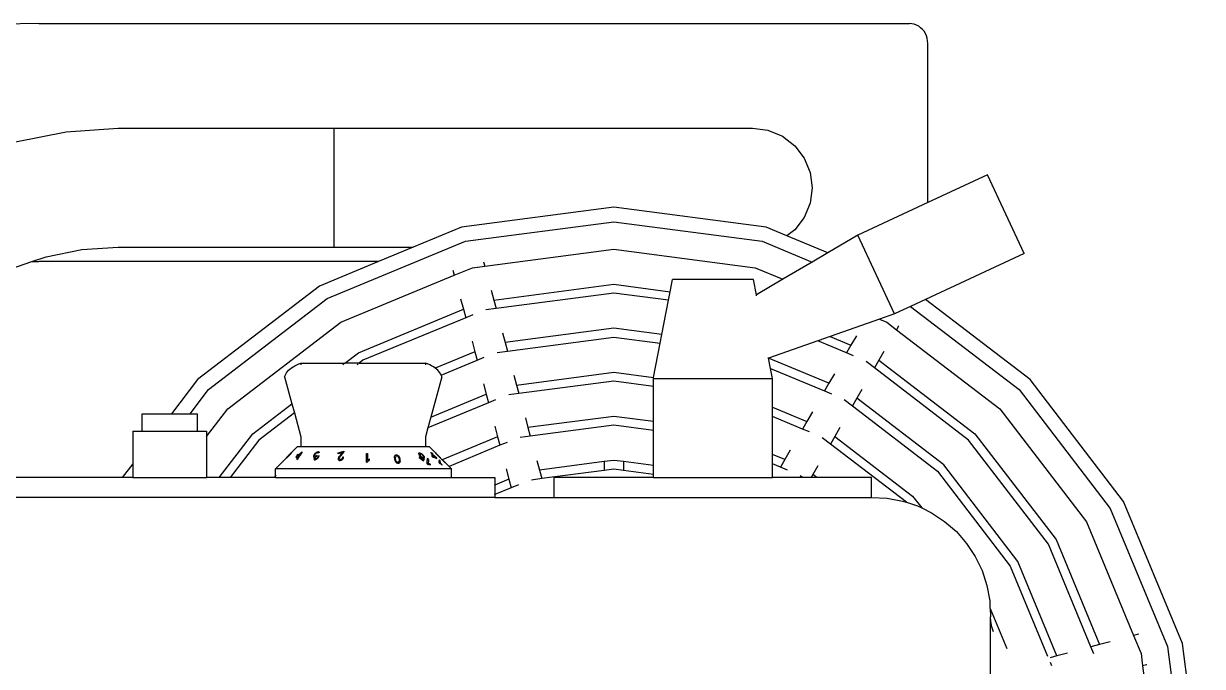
# Model space of a CAD drawing. Header units: millimetres. Extents: x 1816 to 16924, y 4087 to 23051.
# Drawn here: x 11196.4 to 11671, y 7902.5 to 8161.3 of the extents above; entities that cross this region are included whole.
import ezdxf

# ---------------------------------------------------------------- set-up
doc = ezdxf.new("R2010")
doc.units = ezdxf.units.MM
doc.header["$LTSCALE"] = 50
doc.layers.add('Maquinas', color=200, linetype='Continuous')

msp = doc.modelspace()

# ---------------------------------------------------------------- linework, layer by layer
at = {"layer": 'Maquinas'}
for p, q in [((11202.51, 8161.33), (11187.71, 8161.05)), ((11202.51, 8161.33), (11445.76, 8161.33)), ((11267.64, 8161.33), (11267.64, 8161.26)), ((11445.76, 8161.26), (11445.76, 8161.33)), ((11445.76, 8161.33), (11553.1, 8161.33)), ((11554.05, 8161.26), (11553.1, 8161.33)), ((11554.99, 8161.06), (11554.05, 8161.26)), ((11555.9, 8160.72), (11554.99, 8161.06)), ((11556.76, 8160.26), (11555.9, 8160.72)), ((11557.55, 8159.68), (11556.76, 8160.26)), ((11558.27, 8158.99), (11557.55, 8159.68)), ((11558.91, 8158.21), (11558.27, 8158.99)), ((11559.44, 8157.34), (11558.91, 8158.21)), ((11559.86, 8156.4), (11559.44, 8157.34)), ((11560.17, 8155.41), (11559.86, 8156.4)), ((11560.36, 8154.39), (11560.17, 8155.41)), ((11560.42, 8153.35), (11560.36, 8154.39)), ((11560.42, 8089.31), (11560.42, 8153.35)), ((11193.12, 8113.72), (11213.6, 8117.8)), ((11213.6, 8117.8), (11234.44, 8119.16)), ((11234.44, 8119.16), (11321.29, 8119.16)), ((11321.29, 8119.16), (11489.89, 8119.16)), ((11321.29, 8119.16), (11321.29, 8071.27)), ((11489.89, 8119.16), (11496.09, 8118.35)), ((11496.09, 8118.35), (11501.87, 8115.96)), ((11501.87, 8115.96), (11506.83, 8112.15)), ((11506.83, 8112.15), (11510.63, 8107.19)), ((11510.63, 8107.19), (11513.02, 8101.41)), ((11513.02, 8101.41), (11513.84, 8095.22)), ((11584.42, 8100.5), (11560.42, 8089.31)), ((11599.2, 8068.81), (11584.42, 8100.5)), ((11513.84, 8095.22), (11513.02, 8089.02)), ((11434.01, 8087.42), (11372.68, 8079.34)), ((11495.34, 8079.34), (11434.01, 8087.42)), ((11513.02, 8089.02), (11510.63, 8083.24)), ((11560.42, 8089.31), (11532.22, 8076.16)), ((11510.63, 8083.24), (11506.83, 8078.28)), ((11372.68, 8079.34), (11353.19, 8071.27)), ((11374.29, 8073.67), (11434.01, 8081.53)), ((11434.01, 8081.53), (11493.73, 8073.67)), ((11503.7, 8075.88), (11495.34, 8079.34)), ((11506.83, 8078.28), (11503.7, 8075.88)), ((11318.64, 8050.62), (11374.29, 8073.67)), ((11493.73, 8073.67), (11513.87, 8065.33)), ((11520.18, 8069.05), (11503.7, 8075.88)), ((11532.22, 8076.16), (11520.18, 8069.05)), ((11547, 8044.47), (11532.22, 8076.16)), ((11205.51, 8067.46), (11219.85, 8070.31)), ((11219.85, 8070.31), (11234.44, 8071.27)), ((11234.44, 8071.27), (11321.29, 8071.27)), ((11321.29, 8071.27), (11353.19, 8071.27)), ((11353.19, 8071.27), (11339.35, 8065.53)), ((11382.05, 8063.71), (11434.01, 8070.55)), ((11434.01, 8070.55), (11490.89, 8063.06)), ((11520.18, 8069.05), (11513.87, 8065.33)), ((11599.2, 8068.81), (11559.49, 8050.3)), ((11191.67, 8062.76), (11199.69, 8065.48)), ((11199.69, 8065.48), (11205.51, 8067.46)), ((11199.69, 8065.48), (11202.51, 8065.53)), ((11339.35, 8065.53), (11202.51, 8065.53)), ((11267.64, 8065.6), (11267.64, 8065.53)), ((11339.35, 8065.53), (11315.53, 8055.67)), ((11377.14, 8063.06), (11382.05, 8063.71)), ((11381.59, 8065.39), (11382.05, 8063.71)), ((11513.87, 8065.33), (11502.13, 8058.4)), ((11324.14, 8041.11), (11369.81, 8060.02)), ((11369.26, 8062.07), (11369.81, 8060.02)), ((11369.81, 8060.02), (11377.14, 8063.06)), ((11490.89, 8063.06), (11502.13, 8058.4)), ((11502.13, 8058.4), (11491.42, 8052.08)), ((11315.53, 8055.67), (11266.45, 8018.01)), ((11384.66, 8053.95), (11385.71, 8050.01)), ((11385.71, 8050.01), (11434.01, 8056.37)), ((11434.01, 8056.37), (11456.69, 8053.38)), ((11456.69, 8053.38), (11457.64, 8058.35)), ((11490.21, 8058.35), (11457.64, 8058.35)), ((11491.42, 8052.08), (11490.21, 8058.35)), ((11270.85, 8013.95), (11318.64, 8050.62)), ((11372.34, 8050.57), (11373.48, 8046.33)), ((11385.71, 8050.01), (11386.63, 8046.59)), ((11434.01, 8052.83), (11386.63, 8046.59)), ((11456.02, 8049.93), (11434.01, 8052.83)), ((11453.37, 8036.1), (11456.02, 8049.93)), ((11456.02, 8049.93), (11456.69, 8053.38)), ((11491.48, 8051.73), (11491.42, 8052.08)), ((11559.49, 8050.3), (11553.47, 8047.49)), ((11601.57, 8018.01), (11559.49, 8050.3)), ((11331.22, 8028.83), (11373.48, 8046.33)), ((11373.48, 8046.33), (11374.4, 8042.91)), ((11386.63, 8046.59), (11382.52, 8046.05)), ((11547, 8044.47), (11540.93, 8042.33)), ((11549.09, 8045.45), (11547, 8044.47)), ((11553.47, 8047.49), (11549.09, 8045.45)), ((11553.47, 8047.49), (11597.17, 8013.95)), ((11278.62, 8006.18), (11324.14, 8041.11)), ((11374.4, 8042.91), (11333, 8025.76)), ((11377.26, 8044.09), (11374.4, 8042.91)), ((11540.93, 8042.33), (11521.11, 8035.33)), ((11540.93, 8042.33), (11543.89, 8041.11)), ((11543.89, 8041.11), (11547.82, 8038.09)), ((11548.64, 8039.48), (11547.82, 8038.09)), ((11548.64, 8039.48), (11548.69, 8039.61)), ((11389.25, 8036.83), (11390.3, 8032.89)), ((11434.01, 8038.65), (11390.3, 8032.89)), ((11391.22, 8029.47), (11434.01, 8035.1)), ((11453.37, 8036.1), (11434.01, 8038.65)), ((11434.01, 8035.1), (11452.71, 8032.64)), ((11452.71, 8032.64), (11453.37, 8036.1)), ((11521.11, 8035.33), (11516.15, 8033.58)), ((11521.11, 8035.33), (11529.47, 8031.86)), ((11531.67, 8035.66), (11529.47, 8031.86)), ((11547.82, 8038.09), (11589.4, 8006.18)), ((11376.93, 8033.45), (11378.06, 8029.21)), ((11390.3, 8032.89), (11391.22, 8029.47)), ((11450.05, 8018.81), (11452.71, 8032.64)), ((11516.15, 8033.58), (11496.32, 8026.58)), ((11527.7, 8028.79), (11516.15, 8033.58)), ((11529.47, 8031.86), (11527.7, 8028.79)), ((11325.78, 8024.65), (11331.22, 8028.83)), ((11333, 8025.76), (11331.56, 8024.65)), ((11378.06, 8029.21), (11362.15, 8022.62)), ((11364.56, 8019.81), (11378.98, 8025.79)), ((11378.06, 8029.21), (11378.98, 8025.79)), ((11378.98, 8025.79), (11381.84, 8026.97)), ((11387.1, 8028.93), (11391.22, 8029.47)), ((11496.32, 8026.58), (11496.25, 8026.91)), ((11520.61, 8016.52), (11496.32, 8026.58)), ((11497.1, 8022.45), (11496.32, 8026.58)), ((11530.56, 8027.61), (11527.7, 8028.79)), ((11538.96, 8022.74), (11535.66, 8025.27)), ((11540.73, 8025.81), (11538.96, 8022.74)), ((11542.77, 8029.35), (11540.73, 8025.81)), ((11540.73, 8025.81), (11579.38, 7996.16)), ((11301.92, 8020.24), (11302.24, 8020.76)), ((11302.24, 8020.76), (11302.64, 8021.27)), ((11302.64, 8021.27), (11303.11, 8021.77)), ((11303.11, 8021.77), (11303.64, 8022.25)), ((11303.64, 8022.25), (11304.24, 8022.71)), ((11304.24, 8022.71), (11304.89, 8023.15)), ((11304.89, 8023.15), (11305.61, 8023.56)), ((11305.61, 8023.56), (11306.38, 8023.95)), ((11306.38, 8023.95), (11307.2, 8024.32)), ((11307.2, 8024.32), (11308.06, 8024.65)), ((11308.06, 8024.65), (11325.78, 8024.65)), ((11308.06, 8024.32), (11308.06, 8023.95)), ((11324.87, 8023.95), (11325.35, 8024.32)), ((11331.56, 8024.65), (11325.78, 8024.65)), ((11331.12, 8024.32), (11330.65, 8023.95)), ((11331.56, 8024.65), (11358.2, 8024.65)), ((11359.07, 8024.32), (11358.2, 8024.65)), ((11358.2, 8024.32), (11358.2, 8023.95)), ((11359.89, 8023.95), (11359.07, 8024.32)), ((11360.66, 8023.56), (11359.89, 8023.95)), ((11361.37, 8023.15), (11360.66, 8023.56)), ((11362.03, 8022.71), (11361.37, 8023.15)), ((11362.15, 8022.62), (11362.03, 8022.71)), ((11362.63, 8022.25), (11362.15, 8022.62)), ((11363.16, 8021.77), (11362.63, 8022.25)), ((11363.62, 8021.27), (11363.16, 8021.77)), ((11364.02, 8020.76), (11363.62, 8021.27)), ((11364.35, 8020.24), (11364.02, 8020.76)), ((11394.89, 8015.77), (11434.01, 8020.93)), ((11434.01, 8020.93), (11450.05, 8018.81)), ((11497.1, 8022.45), (11518.84, 8013.45)), ((11497.87, 8018.43), (11497.1, 8022.45)), ((11576.87, 7993.65), (11538.96, 8022.74)), ((11266.45, 8018.01), (11255.92, 8004.28)), ((11301.48, 8019.17), (11301.66, 8019.71)), ((11301.48, 8019.17), (11304.45, 8008.28)), ((11301.66, 8019.71), (11301.92, 8020.24)), ((11364.79, 8019.17), (11360.34, 8002.85)), ((11364.56, 8019.81), (11364.35, 8020.24)), ((11364.61, 8019.71), (11364.56, 8019.81)), ((11364.79, 8019.17), (11364.61, 8019.71)), ((11381.52, 8016.33), (11382.65, 8012.09)), ((11393.83, 8019.72), (11394.89, 8015.77)), ((11394.89, 8015.77), (11395.81, 8012.35)), ((11434.01, 8017.38), (11395.81, 8012.35)), ((11449.98, 8015.28), (11434.01, 8017.38)), ((11449.98, 8018.43), (11450.05, 8018.81)), ((11449.98, 8015.28), (11449.98, 8018.43)), ((11449.98, 8018.43), (11497.87, 8018.43)), ((11497.87, 8006.91), (11497.87, 8018.43)), ((11520.61, 8016.52), (11518.84, 8013.45)), ((11522.8, 8020.31), (11520.61, 8016.52)), ((11639.23, 7968.93), (11601.57, 8018.01)), ((11263.43, 8004.28), (11270.85, 8013.95)), ((11360.34, 8002.85), (11382.65, 8012.09)), ((11382.65, 8012.09), (11383.57, 8008.67)), ((11395.81, 8012.35), (11391.69, 8011.81)), ((11449.98, 8001.1), (11449.98, 8015.28)), ((11518.84, 8013.45), (11521.7, 8012.26)), ((11533.91, 8014), (11531.87, 8010.47)), ((11597.17, 8013.95), (11633.84, 7966.16)), ((11270.08, 7995.05), (11278.62, 8006.18)), ((11288.65, 7996.16), (11304.45, 8008.28)), ((11304.45, 8008.28), (11305.45, 8004.62)), ((11383.57, 8008.67), (11359.17, 7998.56)), ((11386.43, 8009.85), (11383.57, 8008.67)), ((11497.87, 8006.91), (11511.75, 8001.17)), ((11497.87, 8003.11), (11497.87, 8006.91)), ((11526.8, 8009.92), (11530.09, 8007.4)), ((11531.87, 8010.47), (11530.09, 8007.4)), ((11530.09, 8007.4), (11564.34, 7981.12)), ((11566.84, 7983.63), (11531.87, 8010.47)), ((11589.4, 8006.18), (11624.32, 7960.67)), ((11244.15, 7997.26), (11244.15, 8004.28)), ((11244.15, 8004.28), (11255.92, 8004.28)), ((11255.92, 8004.28), (11263.43, 8004.28)), ((11263.43, 8004.28), (11266.37, 8004.28)), ((11266.37, 7997.26), (11266.37, 8004.28)), ((11305.45, 8004.62), (11291.15, 7993.65)), ((11305.45, 8004.62), (11308.06, 7995.02)), ((11360.34, 8002.85), (11359.17, 7998.56)), ((11398.42, 8002.6), (11399.47, 7998.66)), ((11434.01, 8003.2), (11399.47, 7998.66)), ((11449.98, 8001.1), (11434.01, 8003.2)), ((11509.98, 7998.1), (11497.87, 8003.11)), ((11497.87, 7987.9), (11497.87, 8003.11)), ((11513.94, 8004.97), (11511.75, 8001.17)), ((11240.44, 7997.26), (11240.44, 7984.12)), ((11240.44, 7997.26), (11244.15, 7997.26)), ((11244.15, 7997.26), (11266.37, 7997.26)), ((11266.37, 7997.26), (11270.08, 7997.26)), ((11270.08, 7997.26), (11270.08, 7995.05)), ((11359.17, 7998.56), (11358.2, 7995.02)), ((11386.1, 7999.21), (11387.24, 7994.98)), ((11399.47, 7998.66), (11400.39, 7995.23)), ((11434.01, 7999.66), (11400.39, 7995.23)), ((11449.98, 7997.56), (11434.01, 7999.66)), ((11449.98, 7997.56), (11449.98, 8001.1)), ((11449.98, 7983.38), (11449.98, 7997.56)), ((11511.75, 8001.17), (11509.98, 7998.1)), ((11512.84, 7996.91), (11509.98, 7998.1)), ((11525.05, 7998.65), (11523.01, 7995.12)), ((11270.08, 7995.05), (11270.08, 7978.52)), ((11275.11, 7978.52), (11288.65, 7996.16)), ((11291.15, 7993.65), (11279.54, 7978.52)), ((11308.06, 7995.02), (11308.06, 7990.93)), ((11358.2, 7995.02), (11358.2, 7990.93)), ((11387.24, 7994.98), (11364.93, 7985.73)), ((11387.24, 7994.98), (11388.16, 7991.55)), ((11391.02, 7992.74), (11388.16, 7991.55)), ((11400.39, 7995.23), (11396.28, 7994.69)), ((11521.23, 7992.05), (11517.94, 7994.58)), ((11523.01, 7995.12), (11521.23, 7992.05)), ((11551.79, 7968.6), (11521.23, 7992.05)), ((11523.01, 7995.12), (11554.31, 7971.1)), ((11608.98, 7951.81), (11576.87, 7993.65)), ((11579.38, 7996.16), (11612.04, 7953.58)), ((11306.6, 7990.93), (11297.79, 7982.06)), ((11303.93, 7988.14), (11302.19, 7986.4)), ((11302.19, 7986.44), (11303.58, 7987.83)), ((11302.69, 7986.97), (11302.89, 7987.17)), ((11302.95, 7987.21), (11302.7, 7986.97)), ((11302.93, 7987.21), (11302.8, 7987.09)), ((11302.81, 7987.1), (11302.93, 7987.22)), ((11302.89, 7987.17), (11303.11, 7987.39)), ((11303.07, 7987.36), (11302.93, 7987.21)), ((11302.93, 7987.22), (11303.07, 7987.35)), ((11302.95, 7987.21), (11303.45, 7987.72)), ((11303.46, 7987.74), (11303.07, 7987.35)), ((11303.07, 7987.36), (11303.42, 7987.71)), ((11303.45, 7987.73), (11303.11, 7987.39)), ((11303.42, 7987.71), (11303.6, 7987.89)), ((11303.77, 7988.06), (11303.45, 7987.73)), ((11303.45, 7987.72), (11303.65, 7987.92)), ((11303.66, 7987.95), (11303.46, 7987.74)), ((11303.58, 7987.83), (11303.66, 7987.94)), ((11303.6, 7987.89), (11303.75, 7988.04)), ((11303.65, 7987.92), (11303.83, 7988.11)), ((11303.81, 7988.11), (11303.66, 7987.95)), ((11303.66, 7987.94), (11303.77, 7988.06)), ((11303.75, 7988.04), (11303.86, 7988.16)), ((11303.85, 7988.15), (11303.81, 7988.11)), ((11303.83, 7988.11), (11304, 7988.28)), ((11303.89, 7988.2), (11303.85, 7988.15)), ((11303.86, 7988.16), (11304.26, 7988.56)), ((11304.34, 7988.65), (11303.89, 7988.2)), ((11304.08, 7988.36), (11303.93, 7988.14)), ((11304, 7988.28), (11304.13, 7988.42)), ((11304.26, 7988.56), (11304.08, 7988.36)), ((11304.13, 7988.42), (11304.23, 7988.53)), ((11304.23, 7988.53), (11304.3, 7988.61)), ((11306.46, 7987.2), (11306.32, 7987.08)), ((11306.46, 7987.58), (11306.89, 7987.96)), ((11306.46, 7987.58), (11306.46, 7987.24)), ((11308.06, 7990.93), (11306.6, 7990.93)), ((11306.81, 7986.15), (11307.69, 7987.58)), ((11306.89, 7987.58), (11308.4, 7988.9)), ((11307.98, 7988.34), (11306.89, 7987.38)), ((11306.89, 7987.96), (11306.89, 7987.73)), ((11306.89, 7987.58), (11306.89, 7987.73)), ((11306.89, 7986.63), (11306.89, 7987.38)), ((11306.98, 7986.73), (11307.98, 7988.34)), ((11308.4, 7988.7), (11307.69, 7987.58)), ((11358.2, 7990.93), (11308.06, 7990.93)), ((11308.4, 7988.9), (11308.4, 7988.7)), ((11313.15, 7987.28), (11313.13, 7987.1)), ((11313.21, 7987.47), (11313.15, 7987.28)), ((11313.32, 7987.68), (11313.21, 7987.47)), ((11313.46, 7987.9), (11313.32, 7987.68)), ((11313.46, 7987.9), (11313.84, 7988.33)), ((11313.58, 7987.41), (11313.6, 7987.53)), ((11313.61, 7987.31), (11313.58, 7987.41)), ((11313.6, 7987.53), (11313.64, 7987.66)), ((11313.63, 7987.24), (11313.61, 7987.31)), ((11313.69, 7987.19), (11313.63, 7987.24)), ((11313.64, 7987.66), (11313.9, 7988.08)), ((11313.78, 7987.16), (11313.69, 7987.19)), ((11313.84, 7988.33), (11314.06, 7988.53)), ((11313.99, 7987.19), (11313.88, 7987.16)), ((11314.02, 7988.21), (11313.9, 7988.08)), ((11314.27, 7987.32), (11313.99, 7987.19)), ((11314.16, 7988.33), (11314.02, 7988.21)), ((11314.06, 7988.53), (11314.3, 7988.71)), ((11314.3, 7988.44), (11314.16, 7988.33)), ((11314.19, 7986.99), (11314.45, 7987.18)), ((11314.57, 7987.55), (11314.27, 7987.32)), ((11314.3, 7988.71), (11314.52, 7988.84)), ((11314.36, 7988.48), (11314.3, 7988.44)), ((11314.54, 7988.56), (11314.36, 7988.48)), ((11314.45, 7987.18), (11314.52, 7987.22)), ((11314.52, 7988.84), (11314.64, 7988.9)), ((11314.52, 7987.22), (11314.57, 7987.55)), ((11314.73, 7988.59), (11314.54, 7988.56)), ((11314.64, 7988.9), (11314.72, 7988.93)), ((11314.72, 7988.93), (11314.9, 7988.98)), ((11314.88, 7988.52), (11314.73, 7988.59)), ((11314.98, 7988.34), (11314.88, 7988.52)), ((11314.9, 7988.98), (11315.07, 7988.99)), ((11315.41, 7988.65), (11314.98, 7988.34)), ((11315.37, 7987.28), (11314.98, 7987.11)), ((11315.07, 7988.99), (11315.2, 7988.96)), ((11315.2, 7988.96), (11315.3, 7988.89)), ((11315.3, 7988.89), (11315.37, 7988.79)), ((11315.32, 7987.09), (11315.37, 7987.28)), ((11315.37, 7988.79), (11315.41, 7988.65)), ((11323.03, 7988.5), (11323.94, 7988.83)), ((11323.03, 7988.12), (11323.03, 7988.5)), ((11323.8, 7988.39), (11323.03, 7988.12)), ((11323.67, 7987.37), (11323.41, 7987.04)), ((11324.07, 7987.82), (11323.67, 7987.37)), ((11323.68, 7986.8), (11323.97, 7987.19)), ((11324.74, 7988.67), (11323.8, 7988.39)), ((11323.94, 7988.83), (11325.34, 7989.24)), ((11323.97, 7987.19), (11325, 7988.41)), ((11324.07, 7987.82), (11324.56, 7988.39)), ((11324.56, 7988.39), (11324.74, 7988.67)), ((11325.17, 7988.68), (11325, 7988.41)), ((11325.29, 7988.94), (11325.17, 7988.68)), ((11325.32, 7989.09), (11325.29, 7988.94)), ((11325.34, 7989.24), (11325.32, 7989.09)), ((11334.39, 7984.73), (11334.39, 7988.25)), ((11334.39, 7988.25), (11334.63, 7988.24)), ((11334.63, 7988.24), (11334.82, 7988.23)), ((11334.82, 7988.23), (11334.82, 7985.49)), ((11345.78, 7987.08), (11345.86, 7987.36)), ((11345.86, 7987.36), (11346.01, 7987.6)), ((11346.01, 7987.6), (11346.23, 7987.72)), ((11346.23, 7987.72), (11346.37, 7987.75)), ((11346.37, 7987.27), (11346.28, 7987.15)), ((11346.37, 7987.75), (11346.52, 7987.74)), ((11346.48, 7987.34), (11346.37, 7987.27)), ((11346.6, 7987.37), (11346.48, 7987.34)), ((11346.52, 7987.74), (11346.68, 7987.7)), ((11346.73, 7987.36), (11346.6, 7987.37)), ((11346.68, 7987.7), (11346.87, 7987.63)), ((11346.87, 7987.31), (11346.73, 7987.36)), ((11346.87, 7987.63), (11347.11, 7987.5)), ((11347.01, 7987.23), (11346.87, 7987.31)), ((11347.14, 7987.13), (11347.01, 7987.23)), ((11347.11, 7987.5), (11347.32, 7987.35)), ((11347.32, 7987.35), (11347.42, 7987.25)), ((11347.42, 7987.25), (11347.5, 7987.16)), ((11355.54, 7988.22), (11355.55, 7988.35)), ((11355.55, 7988.05), (11355.54, 7988.22)), ((11355.55, 7988.35), (11355.6, 7988.45)), ((11355.61, 7987.86), (11355.55, 7988.05)), ((11355.6, 7988.45), (11355.69, 7988.5)), ((11355.85, 7987.44), (11355.61, 7987.86)), ((11355.69, 7988.5), (11355.81, 7988.52)), ((11355.81, 7988.52), (11355.99, 7988.49)), ((11355.85, 7987.44), (11356.01, 7987.22)), ((11355.99, 7988.49), (11356.21, 7988.41)), ((11356, 7988), (11355.99, 7987.89)), ((11355.99, 7987.89), (11356, 7987.77)), ((11356.04, 7988.07), (11356, 7988)), ((11356, 7987.77), (11356.1, 7987.51)), ((11356.01, 7987.22), (11356.2, 7987.02)), ((11356.11, 7988.11), (11356.04, 7988.07)), ((11356.19, 7987.37), (11356.1, 7987.51)), ((11356.2, 7988.11), (11356.11, 7988.11)), ((11356.31, 7987.22), (11356.19, 7987.37)), ((11356.32, 7988.09), (11356.2, 7988.11)), ((11356.21, 7988.41), (11356.45, 7988.27)), ((11356.43, 7987.08), (11356.31, 7987.22)), ((11356.44, 7988.03), (11356.32, 7988.09)), ((11356.58, 7987.95), (11356.44, 7988.03)), ((11356.45, 7988.27), (11356.73, 7988.07)), ((11356.73, 7987.85), (11356.58, 7987.95)), ((11356.73, 7988.07), (11356.95, 7987.88)), ((11356.96, 7987.63), (11356.73, 7987.85)), ((11357.16, 7987.4), (11356.96, 7987.63)), ((11356.98, 7987.86), (11357.34, 7987.48)), ((11357.16, 7987.4), (11357.31, 7987.15)), ((11357.5, 7987.28), (11357.34, 7987.48)), ((11357.64, 7987.09), (11357.5, 7987.28)), ((11359.86, 7990.93), (11358.2, 7990.93)), ((11359.86, 7990.93), (11364.93, 7985.73)), ((11360.32, 7988.62), (11360.79, 7988.17)), ((11360.32, 7988.48), (11360.32, 7988.62)), ((11360.62, 7988.19), (11360.32, 7988.48)), ((11360.79, 7988.03), (11360.62, 7988.19)), ((11360.79, 7988.46), (11361.22, 7988.05)), ((11360.79, 7988.19), (11360.79, 7988.42)), ((11360.79, 7988.03), (11360.79, 7987.72)), ((11360.79, 7987.72), (11360.79, 7987.15)), ((11361.22, 7987.97), (11361.22, 7988.05)), ((11361.22, 7987.77), (11361.22, 7987.97)), ((11362.73, 7986.35), (11361.22, 7987.77)), ((11361.22, 7987.63), (11362.31, 7986.6)), ((11361.22, 7987.25), (11361.22, 7987.63)), ((11361.22, 7987.04), (11361.22, 7987.25)), ((11361.94, 7988.83), (11361.98, 7988.79)), ((11362.02, 7988.74), (11361.96, 7988.8)), ((11361.98, 7988.79), (11362.07, 7988.7)), ((11362.12, 7988.63), (11362.02, 7988.74)), ((11362.07, 7988.7), (11362.11, 7988.66)), ((11362.11, 7988.66), (11362.31, 7988.44)), ((11362.11, 7988.61), (11362.14, 7988.57)), ((11362.27, 7988.48), (11362.12, 7988.63)), ((11362.23, 7988.51), (11362.14, 7988.59)), ((11362.14, 7988.57), (11362.23, 7988.46)), ((11362.38, 7988.37), (11362.23, 7988.51)), ((11362.23, 7988.46), (11362.39, 7988.3)), ((11362.45, 7988.3), (11362.27, 7988.48)), ((11362.31, 7988.44), (11362.59, 7988.16)), ((11362.59, 7988.16), (11362.38, 7988.37)), ((11362.44, 7988.33), (11362.39, 7988.37)), ((11362.39, 7988.3), (11362.59, 7988.09)), ((11362.4, 7988.36), (11362.44, 7988.31)), ((11362.5, 7988.27), (11362.44, 7988.33)), ((11362.44, 7988.31), (11362.51, 7988.25)), ((11362.65, 7988.1), (11362.45, 7988.3)), ((11362.58, 7988.19), (11362.5, 7988.27)), ((11362.51, 7988.25), (11362.6, 7988.15)), ((11362.59, 7988.12), (11362.55, 7988.17)), ((11362.56, 7988.16), (11362.6, 7988.13)), ((11362.71, 7987.99), (11362.59, 7988.12)), ((11362.59, 7988.09), (11362.85, 7987.82)), ((11362.69, 7988.08), (11362.6, 7988.17)), ((11362.6, 7988.15), (11362.71, 7988.04)), ((11362.6, 7988.13), (11362.67, 7988.06)), ((11362.87, 7987.87), (11362.65, 7988.1)), ((11362.67, 7988.06), (11362.77, 7987.97)), ((11362.8, 7987.96), (11362.69, 7988.08)), ((11362.71, 7988.04), (11362.83, 7987.92)), ((11362.89, 7987.8), (11362.71, 7987.99)), ((11362.77, 7987.97), (11363, 7987.74)), ((11363.07, 7987.69), (11362.8, 7987.96)), ((11362.83, 7987.92), (11362.96, 7987.78)), ((11362.85, 7987.82), (11363.13, 7987.54)), ((11363.11, 7987.63), (11362.87, 7987.87)), ((11363.12, 7987.57), (11362.89, 7987.8)), ((11362.96, 7987.78), (11363.11, 7987.64)), ((11363, 7987.74), (11363.26, 7987.48)), ((11363.37, 7987.38), (11363.07, 7987.69)), ((11363.11, 7987.64), (11363.34, 7987.4)), ((11363.33, 7987.41), (11363.11, 7987.63)), ((11363.35, 7987.34), (11363.12, 7987.57)), ((11363.13, 7987.54), (11363.33, 7987.34)), ((11363.26, 7987.48), (11363.33, 7987.41)), ((11363.53, 7987.21), (11363.33, 7987.41)), ((11363.33, 7987.41), (11363.37, 7987.38)), ((11363.33, 7987.34), (11363.5, 7987.18)), ((11363.34, 7987.4), (11363.54, 7987.21)), ((11363.53, 7987.16), (11363.35, 7987.34)), ((11363.5, 7987.18), (11363.67, 7987.01)), ((11363.71, 7987.03), (11363.53, 7987.21)), ((11363.54, 7987.21), (11363.69, 7987.06)), ((11388.16, 7991.55), (11367.67, 7983.07)), ((11502.89, 7985.82), (11497.87, 7987.9)), ((11497.87, 7984.09), (11497.87, 7987.9)), ((11505.08, 7989.62), (11502.89, 7985.82)), ((11240.44, 7984.12), (11236.15, 7978.52)), ((11240.44, 7984.12), (11240.44, 7978.52)), ((11302.05, 7986.34), (11302.11, 7986.39)), ((11302.09, 7986.39), (11302.05, 7986.34)), ((11302.18, 7986.47), (11302.1, 7986.4)), ((11302.11, 7986.39), (11302.21, 7986.49)), ((11302.3, 7986.59), (11302.18, 7986.47)), ((11302.21, 7986.49), (11302.34, 7986.62)), ((11302.49, 7986.76), (11302.3, 7986.59)), ((11302.34, 7986.62), (11302.51, 7986.79)), ((11302.7, 7986.97), (11302.49, 7986.76)), ((11302.5, 7986.8), (11302.54, 7986.84)), ((11302.53, 7986.83), (11302.5, 7986.79)), ((11302.51, 7986.79), (11302.69, 7986.97)), ((11302.6, 7986.89), (11302.53, 7986.83)), ((11302.54, 7986.84), (11302.6, 7986.9)), ((11302.6, 7986.9), (11302.7, 7986.99)), ((11302.69, 7986.98), (11302.6, 7986.89)), ((11302.8, 7987.09), (11302.69, 7986.98)), ((11302.7, 7986.99), (11302.81, 7987.1)), ((11306.32, 7987.08), (11305.99, 7986.78)), ((11305.99, 7986.6), (11306.46, 7987.01)), ((11305.99, 7986.78), (11305.99, 7986.71)), ((11305.99, 7986.71), (11305.99, 7986.6)), ((11306.46, 7987.01), (11306.46, 7986.13)), ((11306.46, 7985.86), (11306.81, 7986.15)), ((11306.46, 7986.13), (11306.46, 7985.86)), ((11306.98, 7986.73), (11306.89, 7986.59)), ((11313.13, 7987.1), (11313.17, 7986.9)), ((11313.17, 7986.9), (11313.29, 7986.81)), ((11313.3, 7986.8), (11313.51, 7986.78)), ((11313.33, 7986.2), (11313.3, 7986.01)), ((11313.3, 7986.01), (11313.33, 7985.85)), ((11313.42, 7986.41), (11313.33, 7986.2)), ((11313.33, 7985.85), (11313.43, 7985.74)), ((11313.57, 7986.63), (11313.42, 7986.41)), ((11313.43, 7985.74), (11313.58, 7985.68)), ((11313.51, 7986.78), (11313.78, 7986.86)), ((11313.78, 7986.86), (11313.57, 7986.63)), ((11313.58, 7985.68), (11313.8, 7985.7)), ((11313.74, 7986.28), (11313.75, 7986.39)), ((11313.78, 7986.13), (11313.74, 7986.28)), ((11313.75, 7986.39), (11313.8, 7986.51)), ((11313.88, 7987.16), (11313.78, 7987.16)), ((11313.9, 7986.07), (11313.78, 7986.13)), ((11313.8, 7986.51), (11313.86, 7986.64)), ((11313.8, 7985.7), (11314.05, 7985.79)), ((11313.86, 7986.64), (11313.96, 7986.76)), ((11314.08, 7986.09), (11313.9, 7986.07)), ((11313.96, 7986.76), (11314.19, 7986.99)), ((11314.05, 7985.79), (11314.25, 7985.9)), ((11314.31, 7986.21), (11314.08, 7986.09)), ((11314.25, 7985.9), (11314.32, 7985.93)), ((11314.54, 7986.39), (11314.31, 7986.21)), ((11314.32, 7985.93), (11314.52, 7986.06)), ((11314.52, 7986.06), (11314.7, 7986.2)), ((11314.73, 7986.59), (11314.54, 7986.39)), ((11314.7, 7986.2), (11314.86, 7986.36)), ((11314.86, 7986.83), (11314.73, 7986.59)), ((11314.92, 7987.01), (11314.86, 7986.83)), ((11314.86, 7986.36), (11315.01, 7986.53)), ((11314.94, 7987.1), (11314.92, 7987.01)), ((11315.01, 7986.53), (11315.14, 7986.71)), ((11315.14, 7986.71), (11315.24, 7986.9)), ((11315.24, 7986.9), (11315.32, 7987.09)), ((11323.06, 7986.33), (11323.04, 7986.12)), ((11323.04, 7986.12), (11323.05, 7986.04)), ((11323.05, 7986.04), (11323.05, 7985.94)), ((11323.05, 7985.94), (11323.11, 7985.78)), ((11323.12, 7986.54), (11323.06, 7986.33)), ((11323.11, 7985.78), (11323.2, 7985.65)), ((11323.24, 7986.78), (11323.12, 7986.54)), ((11323.2, 7985.65), (11323.33, 7985.55)), ((11323.33, 7986.92), (11323.24, 7986.78)), ((11323.41, 7987.04), (11323.33, 7986.92)), ((11323.33, 7985.55), (11323.49, 7985.48)), ((11323.48, 7986.25), (11323.53, 7986.5)), ((11323.52, 7986.03), (11323.48, 7986.25)), ((11323.49, 7985.48), (11323.67, 7985.45)), ((11323.66, 7985.89), (11323.52, 7986.03)), ((11323.53, 7986.5), (11323.68, 7986.8)), ((11323.87, 7985.82), (11323.66, 7985.89)), ((11323.67, 7985.45), (11323.88, 7985.46)), ((11324.13, 7985.86), (11323.87, 7985.82)), ((11323.88, 7985.46), (11324.12, 7985.52)), ((11324.12, 7985.52), (11324.36, 7985.6)), ((11324.41, 7985.99), (11324.13, 7985.86)), ((11324.36, 7985.6), (11324.57, 7985.71)), ((11324.53, 7986.08), (11324.41, 7985.99)), ((11324.63, 7986.18), (11324.53, 7986.08)), ((11324.57, 7985.71), (11324.75, 7985.84)), ((11324.71, 7986.31), (11324.63, 7986.18)), ((11324.77, 7986.44), (11324.71, 7986.31)), ((11324.75, 7985.84), (11324.91, 7986)), ((11324.81, 7986.73), (11324.77, 7986.44)), ((11325.14, 7986.8), (11324.81, 7986.73)), ((11324.93, 7986.02), (11325.05, 7986.17)), ((11325.05, 7986.17), (11325.15, 7986.36)), ((11325.25, 7986.81), (11325.14, 7986.8)), ((11325.15, 7986.36), (11325.22, 7986.58)), ((11325.22, 7986.58), (11325.25, 7986.81)), ((11334.39, 7984.73), (11334.67, 7984.72)), ((11334.78, 7984.9), (11334.67, 7984.72)), ((11334.78, 7984.9), (11334.82, 7984.95)), ((11335, 7985.63), (11334.82, 7985.49)), ((11334.82, 7984.95), (11335.05, 7985.17)), ((11335.22, 7985.76), (11335, 7985.63)), ((11335.05, 7985.17), (11335.34, 7985.37)), ((11335.67, 7985.94), (11335.22, 7985.76)), ((11335.34, 7985.37), (11335.67, 7985.53)), ((11335.67, 7985.53), (11335.67, 7985.94)), ((11345.73, 7986.51), (11345.78, 7987.08)), ((11345.73, 7986.51), (11345.75, 7986.07)), ((11345.75, 7986.07), (11345.81, 7985.71)), ((11345.81, 7985.71), (11345.9, 7985.41)), ((11345.9, 7985.41), (11346.03, 7985.15)), ((11346.03, 7985.15), (11346.19, 7984.9)), ((11346.17, 7986.33), (11346.18, 7986.68)), ((11346.18, 7986.11), (11346.17, 7986.33)), ((11346.28, 7987.15), (11346.18, 7986.68)), ((11346.18, 7985.97), (11346.18, 7986.11)), ((11346.22, 7985.65), (11346.18, 7985.97)), ((11346.19, 7984.9), (11346.37, 7984.71)), ((11346.28, 7985.4), (11346.22, 7985.65)), ((11346.37, 7985.2), (11346.28, 7985.4)), ((11346.48, 7985.04), (11346.37, 7985.2)), ((11346.37, 7984.71), (11346.6, 7984.54)), ((11346.7, 7984.84), (11346.48, 7985.04)), ((11346.6, 7984.54), (11346.87, 7984.41)), ((11346.87, 7984.73), (11346.73, 7984.81)), ((11347.01, 7984.68), (11346.87, 7984.73)), ((11346.87, 7984.41), (11347.05, 7984.35)), ((11347.14, 7984.67), (11347.01, 7984.68)), ((11347.05, 7984.35), (11347.21, 7984.31)), ((11347.26, 7986.99), (11347.14, 7987.13)), ((11347.25, 7984.69), (11347.14, 7984.67)), ((11347.21, 7984.31), (11347.36, 7984.3)), ((11347.34, 7984.75), (11347.25, 7984.69)), ((11347.45, 7986.64), (11347.26, 7986.99)), ((11347.51, 7985.09), (11347.34, 7984.75)), ((11347.36, 7984.3), (11347.5, 7984.32)), ((11347.45, 7986.64), (11347.51, 7986.38)), ((11347.5, 7987.16), (11347.66, 7986.94)), ((11347.5, 7984.32), (11347.72, 7984.45)), ((11347.51, 7986.38), (11347.55, 7986.07)), ((11347.55, 7985.36), (11347.51, 7985.09)), ((11347.55, 7986.07), (11347.56, 7985.71)), ((11347.56, 7985.71), (11347.55, 7985.36)), ((11347.66, 7986.94), (11347.81, 7986.65)), ((11347.72, 7984.45), (11347.88, 7984.68)), ((11347.92, 7986.32), (11347.81, 7986.65)), ((11347.97, 7985.03), (11347.88, 7984.68)), ((11347.96, 7986.1), (11347.92, 7986.32)), ((11347.98, 7985.94), (11347.96, 7986.1)), ((11347.97, 7985.03), (11348, 7985.52)), ((11348, 7985.52), (11347.98, 7985.94)), ((11357.09, 7985.82), (11355.7, 7986.85)), ((11355.7, 7986.85), (11355.7, 7986.58)), ((11355.7, 7986.58), (11357.43, 7985.29)), ((11356.2, 7987.02), (11356.4, 7986.83)), ((11356.4, 7986.83), (11356.62, 7986.65)), ((11356.57, 7986.94), (11356.43, 7987.08)), ((11356.73, 7986.81), (11356.57, 7986.94)), ((11356.62, 7986.65), (11356.79, 7986.54)), ((11356.93, 7986.67), (11356.73, 7986.81)), ((11356.79, 7986.54), (11356.83, 7986.51)), ((11356.83, 7986.51), (11356.96, 7986.43)), ((11357.11, 7986.58), (11356.93, 7986.67)), ((11356.96, 7986.43), (11357.28, 7986.28)), ((11357.18, 7986.05), (11357.09, 7985.82)), ((11357.26, 7986.53), (11357.11, 7986.58)), ((11357.28, 7986.28), (11357.18, 7986.05)), ((11357.37, 7986.52), (11357.26, 7986.53)), ((11357.31, 7987.15), (11357.4, 7986.91)), ((11357.77, 7986.18), (11357.37, 7986.52)), ((11357.4, 7986.91), (11357.85, 7986.58)), ((11357.43, 7985.29), (11357.54, 7985.58)), ((11357.54, 7985.58), (11357.77, 7986.18)), ((11357.74, 7986.91), (11357.64, 7987.09)), ((11357.81, 7986.74), (11357.75, 7986.89)), ((11357.85, 7986.58), (11357.81, 7986.74)), ((11359.37, 7985.87), (11358.94, 7986.22)), ((11358.94, 7986.22), (11358.94, 7985.39)), ((11358.94, 7984.09), (11358.94, 7985.39)), ((11358.94, 7984.09), (11359.22, 7983.87)), ((11359.22, 7983.87), (11359.37, 7983.9)), ((11359.37, 7985.87), (11359.37, 7984.88)), ((11359.37, 7984.24), (11359.37, 7984.85)), ((11359.55, 7984.19), (11359.37, 7984.24)), ((11359.37, 7983.9), (11359.6, 7983.87)), ((11359.77, 7984.11), (11359.55, 7984.19)), ((11359.6, 7983.87), (11359.89, 7983.78)), ((11360.07, 7983.96), (11359.77, 7984.11)), ((11359.89, 7983.78), (11360.23, 7983.63)), ((11360.23, 7983.88), (11360.07, 7983.96)), ((11360.23, 7983.77), (11360.23, 7983.88)), ((11360.23, 7983.63), (11360.23, 7983.77)), ((11360.79, 7987.15), (11361.14, 7986.83)), ((11361.14, 7986.83), (11361.8, 7986.61)), ((11361.49, 7986.96), (11361.22, 7987.04)), ((11362.31, 7986.6), (11361.49, 7986.96)), ((11361.8, 7986.61), (11362.73, 7986.21)), ((11362.73, 7986.21), (11362.73, 7986.35)), ((11363.67, 7987.03), (11363.53, 7987.16)), ((11363.75, 7986.97), (11363.67, 7987.03)), ((11363.67, 7987.01), (11363.82, 7986.86)), ((11363.68, 7985.68), (11363.68, 7985.34)), ((11364.11, 7985.27), (11363.68, 7985.68)), ((11363.68, 7984.57), (11363.68, 7985.34)), ((11363.68, 7984.57), (11363.68, 7984.49)), ((11363.68, 7984.49), (11363.96, 7984.24)), ((11363.69, 7987.06), (11363.79, 7986.96)), ((11363.87, 7986.87), (11363.71, 7987.03)), ((11364.18, 7986.53), (11363.75, 7986.97)), ((11363.79, 7986.96), (11364.22, 7986.53)), ((11363.82, 7986.86), (11363.95, 7986.74)), ((11364.01, 7986.73), (11363.87, 7986.87)), ((11363.95, 7986.74), (11364.05, 7986.65)), ((11364, 7984.23), (11364.11, 7984.18)), ((11364.11, 7986.63), (11364.01, 7986.73)), ((11364.05, 7986.65), (11364.12, 7986.58)), ((11364.18, 7986.57), (11364.11, 7986.63)), ((11364.11, 7984.89), (11364.11, 7985.27)), ((11364.11, 7984.89), (11364.11, 7984.37)), ((11364.29, 7984.26), (11364.11, 7984.37)), ((11364.11, 7984.18), (11364.34, 7984.05)), ((11364.12, 7986.58), (11364.18, 7986.53)), ((11364.22, 7986.53), (11364.18, 7986.57)), ((11364.52, 7984.1), (11364.29, 7984.26)), ((11364.34, 7984.05), (11364.63, 7983.85)), ((11364.97, 7983.75), (11364.52, 7984.1)), ((11364.63, 7983.85), (11364.97, 7983.6)), ((11364.93, 7985.73), (11367.67, 7983.07)), ((11364.97, 7983.6), (11364.97, 7983.75)), ((11365.32, 7985.44), (11365.32, 7985.35)), ((11365.74, 7984.98), (11365.32, 7985.41)), ((11365.32, 7985.35), (11365.59, 7985.07)), ((11365.59, 7985.07), (11365.74, 7984.93)), ((11365.74, 7984.95), (11365.74, 7985.01)), ((11366.15, 7984.56), (11365.74, 7984.95)), ((11365.97, 7984.71), (11365.74, 7984.93)), ((11365.97, 7984.71), (11366.26, 7984.43)), ((11366.6, 7984.12), (11366.15, 7984.56)), ((11366.26, 7984.43), (11366.6, 7984.1)), ((11367.67, 7983.07), (11367.6, 7983.04)), ((11367.67, 7983.07), (11368.67, 7982.06)), ((11403.01, 7985.48), (11404.06, 7981.54)), ((11430.12, 7984.97), (11404.06, 7981.54)), ((11434.01, 7985.48), (11430.12, 7984.97)), ((11430.12, 7984.97), (11430.12, 7981.43)), ((11437.87, 7984.97), (11434.01, 7985.48)), ((11449.98, 7983.38), (11437.87, 7984.97)), ((11437.87, 7984.97), (11437.87, 7981.43)), ((11449.98, 7979.84), (11449.98, 7983.38)), ((11501.12, 7982.75), (11497.87, 7984.09)), ((11497.87, 7978.52), (11497.87, 7984.09)), ((11502.89, 7985.82), (11501.12, 7982.75)), ((11503.98, 7981.57), (11501.12, 7982.75)), ((11516.19, 7983.3), (11514.14, 7979.77)), ((11596.7, 7944.72), (11566.84, 7983.63)), ((11236.15, 7978.52), (11130.66, 7978.52)), ((11240.44, 7978.52), (11236.15, 7978.52)), ((11240.44, 7978.52), (11270.08, 7978.52)), ((11275.11, 7978.52), (11270.08, 7978.52)), ((11279.54, 7978.52), (11275.11, 7978.52)), ((11297.26, 7978.52), (11279.54, 7978.52)), ((11297.82, 7979.25), (11297.26, 7978.52)), ((11297.83, 7978.52), (11297.26, 7978.52)), ((11297.82, 7979.25), (11297.79, 7982.06)), ((11368.67, 7982.06), (11297.79, 7982.06)), ((11298, 7979.49), (11297.82, 7979.25)), ((11297.83, 7978.52), (11297.82, 7979.25)), ((11297.83, 7978.52), (11368.67, 7978.52)), ((11368.67, 7978.52), (11368.67, 7982.06)), ((11368.67, 7978.52), (11386.11, 7978.52)), ((11386.11, 7978.52), (11386.11, 7975.49)), ((11391.82, 7977.86), (11386.11, 7975.49)), ((11390.69, 7982.1), (11391.82, 7977.86)), ((11391.82, 7977.86), (11392.74, 7974.43)), ((11404.98, 7978.12), (11400.86, 7977.57)), ((11404.06, 7981.54), (11404.98, 7978.12)), ((11430.12, 7981.43), (11404.98, 7978.12)), ((11449.98, 7978.52), (11410.06, 7978.52)), ((11410.06, 7970.54), (11410.06, 7978.52)), ((11434.01, 7981.94), (11430.12, 7981.43)), ((11437.87, 7981.43), (11434.01, 7981.94)), ((11449.98, 7979.84), (11437.87, 7981.43)), ((11449.98, 7978.52), (11449.98, 7979.84)), ((11449.98, 7978.52), (11497.87, 7978.52)), ((11510, 7978.52), (11497.87, 7978.52)), ((11510, 7978.52), (11509.08, 7979.23)), ((11513.42, 7978.52), (11510, 7978.52)), ((11514.14, 7979.77), (11513.42, 7978.52)), ((11515.77, 7978.52), (11513.42, 7978.52)), ((11515.77, 7978.52), (11514.14, 7979.77)), ((11537.79, 7978.52), (11515.77, 7978.52)), ((11537.79, 7970.54), (11537.79, 7978.52)), ((11564.34, 7981.12), (11593.63, 7942.95)), ((11386.11, 7975.49), (11385.91, 7975.41)), ((11386.11, 7975.49), (11386.11, 7971.69)), ((11392.74, 7974.43), (11386.11, 7971.69)), ((11395.6, 7975.62), (11392.74, 7974.43)), ((11386.11, 7970.54), (11098.73, 7970.54)), ((11386.11, 7971.69), (11385.91, 7971.6)), ((11386.11, 7971.69), (11386.11, 7970.54)), ((11386.11, 7970.54), (11396.23, 7970.54)), ((11396.23, 7970.54), (11410.06, 7970.54)), ((11410.06, 7970.54), (11537.79, 7970.54)), ((11537.79, 7970.54), (11544.08, 7970.24)), ((11544.08, 7970.24), (11550.27, 7969.1)), ((11550.27, 7969.1), (11551.79, 7968.6)), ((11551.79, 7968.6), (11556.26, 7967.14)), ((11554.31, 7971.1), (11557.99, 7966.31)), ((11662.91, 7911.78), (11639.23, 7968.93)), ((11556.26, 7967.14), (11557.99, 7966.31)), ((11557.99, 7966.31), (11561.93, 7964.4)), ((11561.93, 7964.4), (11567.19, 7960.93)), ((11633.84, 7966.16), (11656.89, 7910.51)), ((11567.19, 7960.93), (11571.93, 7956.78)), ((11624.32, 7960.67), (11643.24, 7915)), ((11571.93, 7956.78), (11576.07, 7952.04)), ((11576.07, 7952.04), (11579.55, 7946.78)), ((11626.12, 7910.41), (11608.98, 7951.81)), ((11612.04, 7953.58), (11629.55, 7911.33)), ((11579.55, 7946.78), (11582.29, 7941.11)), ((11612.43, 7906.74), (11596.7, 7944.72)), ((11582.29, 7941.11), (11584.25, 7935.13)), ((11593.63, 7942.95), (11608.65, 7906.67)), ((11584.25, 7935.13), (11585.39, 7928.93)), ((11585.39, 7928.93), (11585.46, 7925.94)), ((11585.46, 7925.94), (11585.53, 7925.78)), ((11585.53, 7925.78), (11592.19, 7909.7)), ((11585.53, 7925.78), (11585.69, 7922.64)), ((11585.69, 7922.64), (11585.69, 7922.54)), ((11585.8, 7920.55), (11585.69, 7922.54)), ((11585.69, 7899.58), (11585.69, 7922.54)), ((11586.18, 7918.49), (11585.8, 7920.55)), ((11586.84, 7916.5), (11586.18, 7918.49)), ((11629.55, 7911.33), (11626.12, 7910.41)), ((11633.78, 7912.46), (11629.55, 7911.33)), ((11645.29, 7915.55), (11643.24, 7915)), ((11643.24, 7915), (11646.28, 7907.67)), ((11670.98, 7850.45), (11662.91, 7911.78)), ((11612.43, 7906.74), (11609.63, 7905.99)), ((11616.67, 7907.88), (11612.43, 7906.74)), ((11627.31, 7907.55), (11626.12, 7910.41)), ((11646.28, 7907.67), (11646.92, 7902.76)), ((11656.89, 7910.51), (11664.75, 7850.79)), ((11609.63, 7904.3), (11610.19, 7902.96)), ((11648.49, 7903.16), (11646.92, 7902.76)), ((11646.92, 7902.76), (11653.76, 7850.79)), ((11648.61, 7903.21), (11648.49, 7903.16))]:
    msp.add_line(p, q, dxfattribs=at)

doc.saveas('drawing.dxf')
